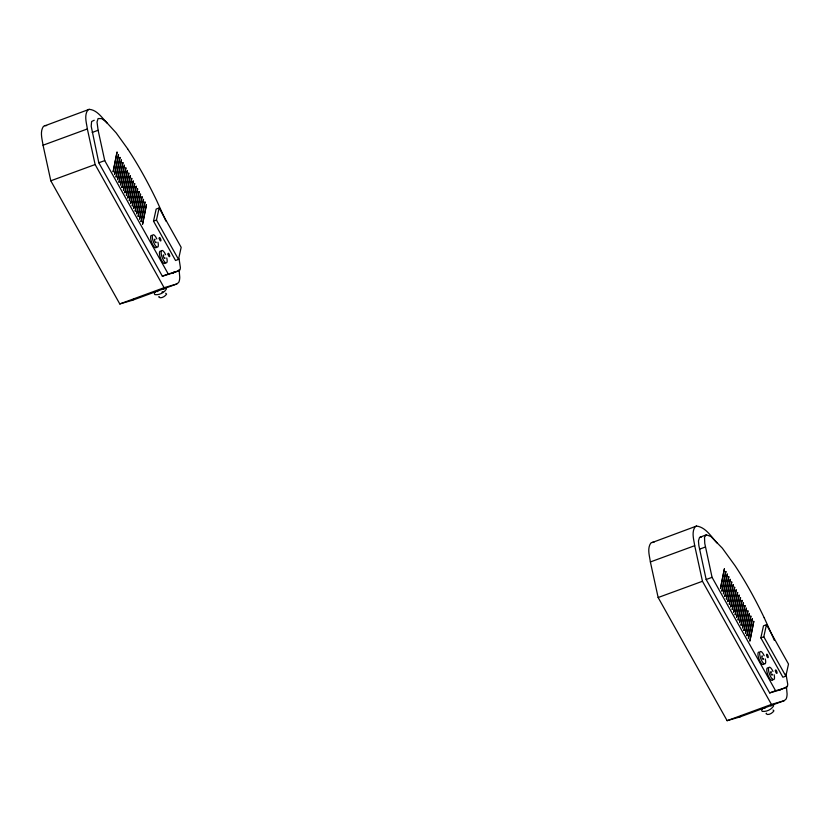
<?xml version="1.0" encoding="UTF-8"?>
<svg xmlns="http://www.w3.org/2000/svg" width="830" height="830" viewBox="0 0 830 830"><rect width="100%" height="100%" fill="white"/><g stroke="black" fill="none" stroke-linecap="round" stroke-linejoin="round"><path stroke-width="1.25" d="M153.509 221.133L156.165 209.067L159.111 207.977L181.158 247.34L178.512 259.406L175.555 260.496L153.509 221.133L156.465 220.054L159.111 207.977M760.84 637.865L763.496 625.799L766.453 624.71L788.5 664.073L785.844 676.139L782.887 677.228L760.84 637.865L763.797 636.776L766.453 624.71M158.997 296.476L158.769 296.984C160.574 299.205 165.336 296.32 166.581 294.121L165.71 293.27M766.339 713.198L766.1 713.717C767.906 715.937 772.668 713.053 773.913 710.843L773.052 710.003M154.681 292.762L155.428 291.88M762.023 709.494L762.77 708.613M134.284 298.769L132.437 300.263L119.79 303.946L50.806 180.795L43.046 145.219C42.206 139.16 39.674 131.846 43.451 126.326L89.183 109.332C97.172 109.944 102.038 117.839 107.205 123.193M741.626 715.491L739.769 716.985L727.122 720.679L658.149 597.527L650.378 561.952C649.548 555.882 647.016 548.578 650.793 543.059L696.515 526.054C705.791 527.206 711.175 536.699 717.12 543.069M157.14 291.693L157.835 291.102M764.472 708.426L765.177 707.834M161.933 292.181L162.804 291.6M89.183 109.332L87.773 110.068C83.996 115.578 86.528 122.892 87.358 128.951L95.128 164.537L164.101 287.688L176.749 283.995L178.606 282.501A23.188 7.418 69.8 0 0 179.757 277.22L179.073 269.646M696.515 526.054L695.115 526.801C691.328 532.31 693.859 539.625 694.7 545.684L702.46 581.27L771.443 704.421L784.091 700.728L785.937 699.234A23.188 7.418 69.8 0 0 787.089 693.953L786.404 686.379M764.212 617.779A188.898 60.414 69.8 0 0 734.975 565.593L722.308 548.142L710.885 536.471L706.288 534.811L699.524 537.435L698.455 540.942L698.86 545.569L706.164 579.516L769.68 692.915L780.065 689.886L787.12 686.825A11.682 3.735 69.8 0 0 787.712 684.159L785.979 673.898M706.288 534.811L704.514 537.238L704.763 543.401L712.067 577.348L775.594 690.747L785.979 687.717M94.226 120.246L91.611 121.522L91.196 126.233L98.822 162.784L162.338 276.183L173.439 272.78M172.733 273.153L179.788 270.103A11.682 3.735 69.8 0 0 180.369 267.426L179.062 258.815M780.065 689.886L780.771 689.512M43.046 145.219L87.358 128.951M92.203 132.437L98.116 130.269L97.027 122.041L98.096 118.534L101.665 118.607L105.763 121.502M98.822 162.784L104.736 160.615L168.251 274.014L178.637 270.985M50.806 180.795L95.128 164.537M162.338 276.183L168.251 274.014M119.79 303.946L164.101 287.688M132.437 300.263L176.749 283.995M650.378 561.952L694.7 545.684M699.545 549.17L705.448 547.001M706.164 579.516L712.067 577.348M658.149 597.527L702.46 581.27M769.68 692.915L775.594 690.747M727.122 720.679L771.443 704.421M739.769 716.985L784.091 700.728M44.862 125.589L46.625 125.579M700.385 536.979L701.568 536.979M652.204 542.322L653.967 542.312M163.354 289.068L163.894 289.214M770.697 705.801L771.236 705.946M105.773 121.512L116.159 132.883L127.644 148.809M773.155 704.805L773.653 705.884C771.433 709.567 766.432 711.984 762.158 711.362L761.66 710.283M165.813 288.072L166.322 289.151C164.101 292.845 159.09 295.252 154.826 294.629L154.318 293.55M763.797 636.776L785.844 676.139M156.465 220.054L178.512 259.406M764.223 617.748L772.906 637.004M165.917 221.091L156.88 201.016A188.898 60.414 69.8 0 0 127.644 148.861M773.249 637.824L774.266 640.262M98.116 130.269L104.736 160.615M156.569 246.821A6.64 2.127 69.8 0 1 152.139 243.553A6.64 2.127 69.8 0 1 151.465 235.305M156.185 242.111A1.847 0.591 69.8 0 1 155.418 242.35A1.847 0.591 69.8 0 1 154.505 240.036A1.847 0.591 69.8 0 1 155.106 239.393M157.949 242.225A6.64 2.127 69.8 0 1 155.895 246.292A6.64 2.127 69.8 0 1 152.336 236.021A6.64 2.127 69.8 0 1 156.829 238.978M174.186 271.576A11.682 3.735 69.8 0 1 173.875 272.271M165.388 262.571A6.64 2.127 69.8 0 1 160.626 258.493A6.64 2.127 69.8 0 1 160.906 251.168M165.004 257.86A1.847 0.591 69.8 0 1 164.236 258.099A1.847 0.591 69.8 0 1 163.323 255.775A1.847 0.591 69.8 0 1 163.925 255.132M166.768 257.964A6.64 2.127 69.8 0 1 164.714 262.041A6.64 2.127 69.8 0 1 161.155 251.77A6.64 2.127 69.8 0 1 165.647 254.727M763.911 663.554A6.64 2.127 69.8 0 1 759.471 660.275A6.64 2.127 69.8 0 1 758.796 652.038M763.486 658.47A1.847 0.591 69.8 0 1 762.895 659.248A1.847 0.591 69.8 0 1 761.857 656.893A1.847 0.591 69.8 0 1 762.448 656.115M765.291 658.958A6.64 2.127 69.8 0 1 763.227 663.025A6.64 2.127 69.8 0 1 759.678 652.754A6.64 2.127 69.8 0 1 764.171 655.71M771.952 680.32A6.64 2.127 69.8 0 1 767.397 673.587A6.64 2.127 69.8 0 1 768.248 667.901M772.73 679.303A6.64 2.127 69.8 0 1 772.429 680.009M772.305 674.209A1.847 0.591 69.8 0 1 771.651 674.915A1.847 0.591 69.8 0 1 770.655 672.383A1.847 0.591 69.8 0 1 771.485 672.124M774.11 674.697A6.64 2.127 69.8 0 1 772.045 678.764A6.64 2.127 69.8 0 1 768.497 668.492A6.64 2.127 69.8 0 1 772.989 671.449M117.04 152.16L113.16 171.727L117.04 152.16M118.514 154.785L114.633 174.352L118.514 154.785M119.977 157.41L116.096 176.977L119.977 157.41M121.45 160.034L117.57 179.602L121.45 160.034M122.923 162.649L119.043 182.226L122.923 162.649M124.386 165.274L120.506 184.851L124.386 165.274M125.859 167.899L121.979 187.476L125.859 167.899M127.332 170.524L123.452 190.101L127.332 170.524M128.795 173.148L124.915 192.726L128.795 173.148M130.269 175.773L126.388 195.351L130.269 175.773M131.742 178.398L127.862 197.976L131.742 178.398M133.205 181.023L129.324 200.601L133.205 181.023M134.678 183.648L130.798 203.226L134.678 183.648M136.151 186.273L132.271 205.84L136.151 186.273M137.614 188.898L133.734 208.465L137.614 188.898M139.087 191.523L135.207 211.09L139.087 191.523M140.56 194.147L136.68 213.715L140.56 194.147M142.023 196.762L138.143 216.34L142.023 196.762M143.497 199.387L139.616 218.964L143.497 199.387M144.97 202.012L141.09 221.589L144.97 202.012M146.433 204.637L142.553 224.214L146.433 204.637M724.383 568.892L720.502 588.46L724.383 568.892M725.845 571.507L721.965 591.085L725.845 571.507M727.319 574.132L723.438 593.709L727.319 574.132M728.792 576.757L724.912 596.334L728.792 576.757M730.255 579.382L726.375 598.959L730.255 579.382M731.728 582.006L727.848 601.584L731.728 582.006M733.201 584.631L729.321 604.209L733.201 584.631M734.664 587.256L730.784 606.834L734.664 587.256M736.137 589.881L732.257 609.459L736.137 589.881M737.611 592.506L733.73 612.073L737.611 592.506M739.074 595.131L735.193 614.698L739.074 595.131M740.547 597.756L736.667 617.323L740.547 597.756M742.02 600.38L738.14 619.948L742.02 600.38M743.483 603.005L739.603 622.573L743.483 603.005M744.956 605.62L741.076 625.198L744.956 605.62M746.429 608.245L742.549 627.822L746.429 608.245M747.892 610.87L744.012 630.447L747.892 610.87M749.365 613.495L745.485 633.072L749.365 613.495M750.839 616.119L746.959 635.697L750.839 616.119M752.302 618.744L748.421 638.322L752.302 618.744M753.775 621.369L749.895 640.947L753.775 621.369M159.256 238.428A1.847 0.591 69.8 0 0 160.667 240.959A1.847 0.591 69.8 0 0 160.273 238.251A1.847 0.591 69.8 0 0 159.256 238.428M168.075 254.177A1.847 0.591 69.8 0 0 169.486 256.709A1.847 0.591 69.8 0 0 169.092 254.001A1.847 0.591 69.8 0 0 168.075 254.177M766.588 655.161A1.847 0.591 69.8 0 0 768.009 657.692A1.847 0.591 69.8 0 0 767.615 654.984A1.847 0.591 69.8 0 0 766.588 655.161M775.407 670.899A1.847 0.591 69.8 0 0 776.828 673.431A1.847 0.591 69.8 0 0 776.434 670.733A1.847 0.591 69.8 0 0 775.407 670.899"/></g></svg>
